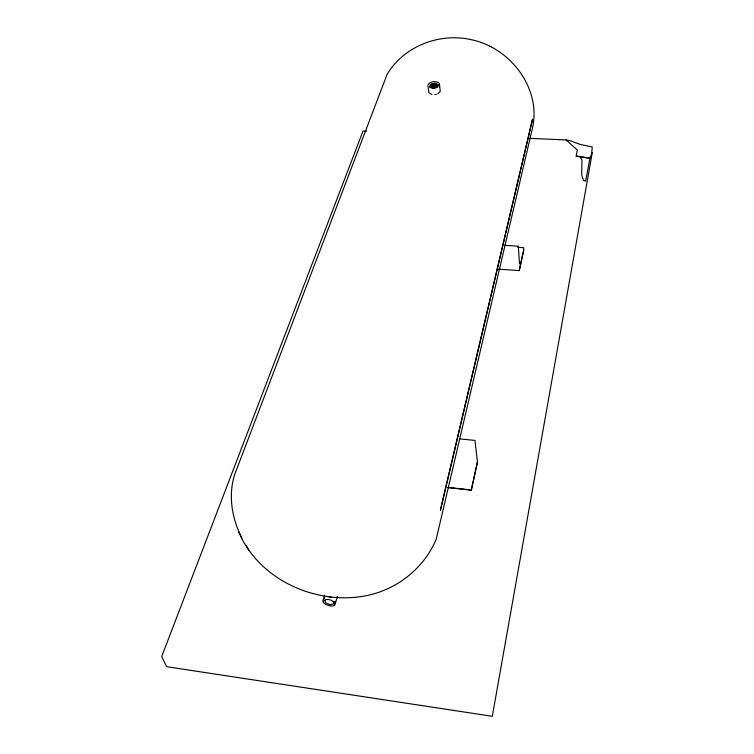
<?xml version="1.0" encoding="UTF-8"?>
<svg xmlns="http://www.w3.org/2000/svg" width="754" height="754" viewBox="0 0 754 754"><rect width="100%" height="100%" fill="white"/><g stroke="black" fill="none" stroke-linecap="round" stroke-linejoin="round"><path stroke-width="1.13" d="M592.305 152.421L492.305 716.3L166.653 666.687L161.695 656.583L363.032 131.036L366.557 131.187M566.113 139.933L570.863 140.941L580.269 144.448L592.258 146.964L591.57 154.033L589.967 158.246L576.197 156.097L577.338 150.074L566.113 139.933L529.723 138.34M477.405 461.957L471.278 490.006L447.895 487.423M519.214 270.469L523.681 250.008M440.411 510.213L532.56 119.104L440.43 510.185M334.248 601.673L333.607 603.897L329.969 604.651L325.596 602.814L324.833 600.222M335.332 601.334L334.55 604.029C333.72 599.939 327.245 598.186 323.947 600.391L323.626 601.051M337.509 596.376L334.88 604.972L332.995 605.914L330.073 605.952L325.464 604.369L323.438 602.625L322.919 600.853L324.569 595.264M324.418 598.346L324.748 597.686M428.018 84.863C430.006 81.319 435.426 80.669 438.696 82.742M437.772 93.826L440.279 91.404L439.384 83.496M434.879 94.646L436.387 94.344M576.197 156.097L589.967 158.246L585.641 181.139L583.511 180.555L581.711 175.032L581.928 160.159L579.713 156.257M504.539 245.323L518.309 246.209L519.497 263.947M517.725 247.331L523.596 247.708L523.747 250.121L519.289 270.582L498.187 269.131M459.752 438.894L474.945 440.421L477.48 462.108L471.354 490.166L447.97 487.584M238.764 532.201C258.952 579.157 314.135 604.538 363.437 596.216C395.284 590.872 423.616 569.204 436.208 539.261L532.484 128.067C541.306 88.934 511.297 49.076 473.493 40.207C441.241 31.828 404.257 45.476 387.075 74.439L236.52 469.667C227.388 491.419 231.101 517.621 242.015 538.054M328.998 596.791L331.826 597.564M431.891 94.533L428.941 92.77L427.904 85.777M490.053 46.371L490.797 46.644M246.266 545.67L249.065 550.703M439.017 84.429L439.328 87.172M437.508 84.655L436.755 86.927L433.107 87.964L430.223 86.701L430.986 84.429L434.624 83.402L437.508 84.655M438.225 84.702L437.329 87.407L432.984 88.633L429.563 87.134L430.477 84.429L434.794 83.213L438.225 84.702M435.294 84.797L434.983 85.72L433.503 86.145L432.334 85.636L432.636 84.702L435.294 84.797M436.038 84.702L435.576 86.088L433.362 86.71L431.608 85.947L432.08 84.571L434.285 83.948L436.038 84.702M436.773 84.655L436.17 86.493L433.23 87.313L430.911 86.305L431.524 84.476L434.455 83.647L436.773 84.655M433.22 84.891L433.644 85.607L434.549 84.938L433.22 84.891"/></g></svg>
